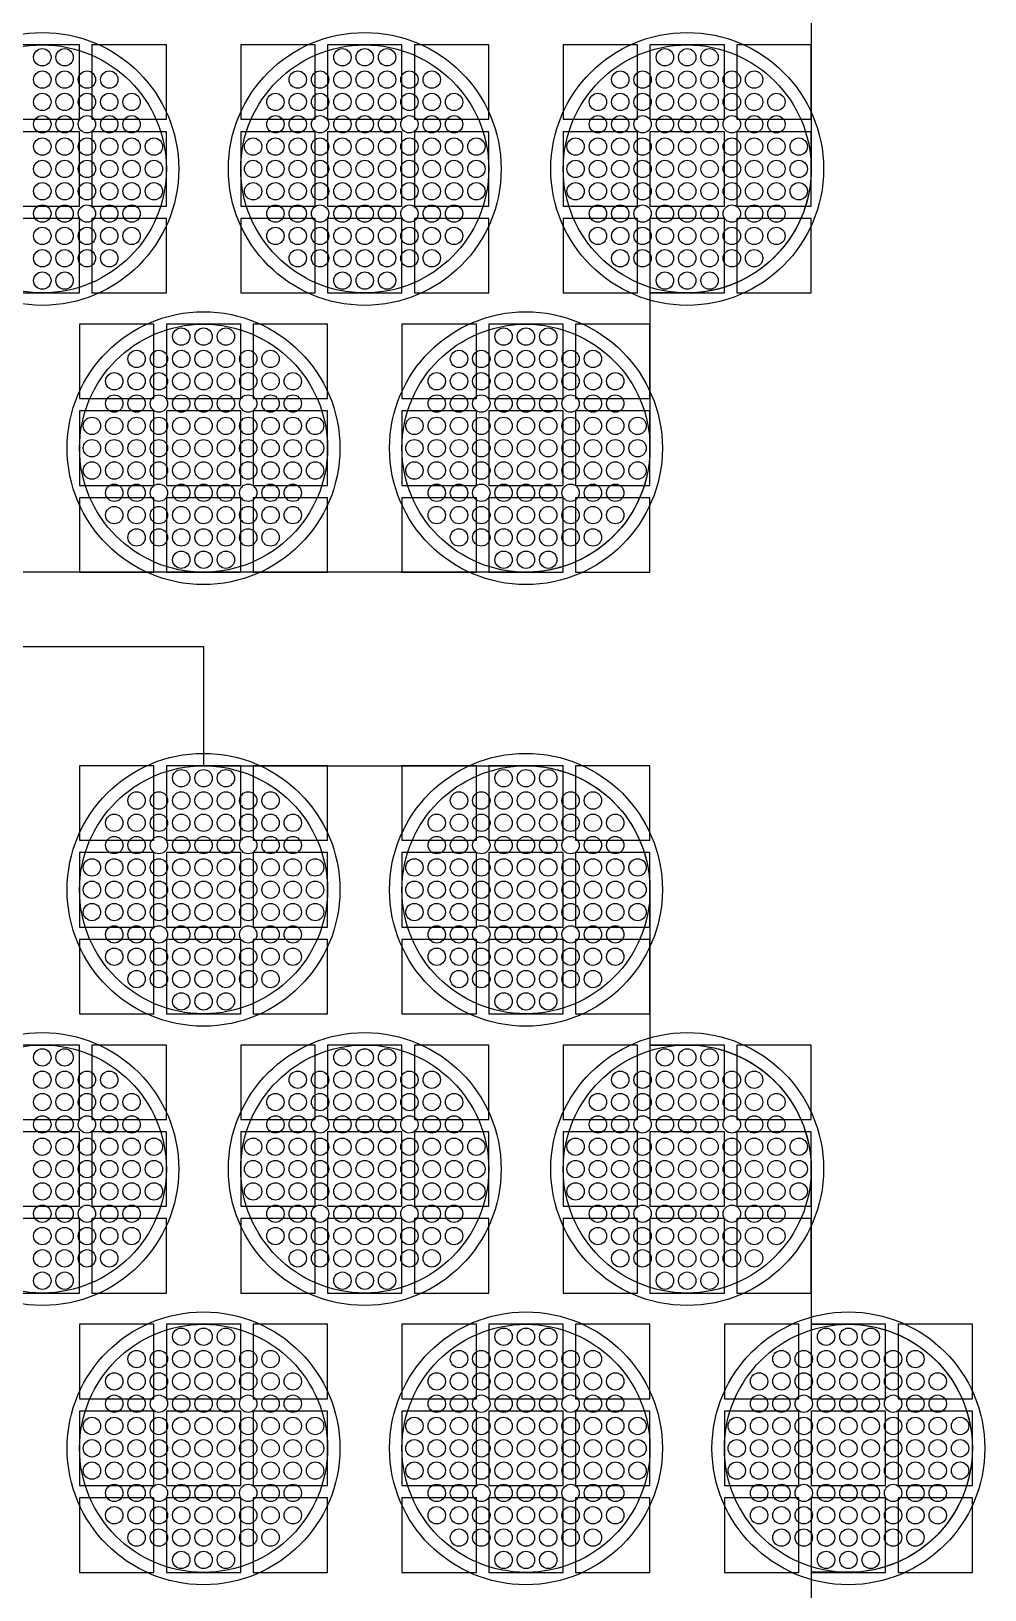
# Model space of a CAD drawing. Extents: x -49 to 54, y -38 to 38.
# Drawn here: x 40.12 to 43.96, y -14.71 to -8.43 of the extents above; entities that cross this region are included whole.
import ezdxf

# ---------------------------------------------------------------- set-up
doc = ezdxf.new("R2010")
doc.units = 0
for name, color, linetype in [('BACK_LAYER', 5, 'CONTINUOUS'), ('COND_LAYER_LOWER_ELECTRODE', 6, 'CONTINUOUS'), ('CONDUCTIVE_LAYER_BACK_LAYER', 2, 'CONTINUOUS'), ('EMITTER', 3, 'CONTINUOUS'), ('LOWER_ELECTRODE', 1, 'CONTINUOUS')]:
    doc.layers.add(name, color=color, linetype=linetype)

msp = doc.modelspace()

# ---------------------------------------------------------------- linework, layer by layer
at = {"layer": 'BACK_LAYER'}
for points in [[(40.0139, -8.7805), (40.3139, -8.7805), (40.3139, -8.4805), (40.0139, -8.4805)], [(40.3639, -8.7805), (40.6639, -8.7805), (40.6639, -8.4805), (40.3639, -8.4805)], [(40.9639, -8.7805), (41.2639, -8.7805), (41.2639, -8.4805), (40.9639, -8.4805)], [(41.3139, -8.7805), (41.6139, -8.7805), (41.6139, -8.4805), (41.3139, -8.4805)], [(41.6639, -8.7805), (41.9639, -8.7805), (41.9639, -8.4805), (41.6639, -8.4805)], [(42.2639, -8.7805), (42.5639, -8.7805), (42.5639, -8.4805), (42.2639, -8.4805)], [(42.6139, -8.7805), (42.9139, -8.7805), (42.9139, -8.4805), (42.6139, -8.4805)], [(42.9639, -8.7805), (43.2639, -8.7805), (43.2639, -8.4805), (42.9639, -8.4805)], [(40.0139, -9.1305), (40.3139, -9.1305), (40.3139, -8.8305), (40.0139, -8.8305)], [(40.3639, -9.1305), (40.6639, -9.1305), (40.6639, -8.8305), (40.3639, -8.8305)], [(40.9639, -9.1305), (41.2639, -9.1305), (41.2639, -8.8305), (40.9639, -8.8305)], [(41.3139, -9.1305), (41.6139, -9.1305), (41.6139, -8.8305), (41.3139, -8.8305)], [(41.6639, -9.1305), (41.9639, -9.1305), (41.9639, -8.8305), (41.6639, -8.8305)], [(42.2639, -9.1305), (42.5639, -9.1305), (42.5639, -8.8305), (42.2639, -8.8305)], [(42.6139, -9.1305), (42.9139, -9.1305), (42.9139, -8.8305), (42.6139, -8.8305)], [(42.9639, -9.1305), (43.2639, -9.1305), (43.2639, -8.8305), (42.9639, -8.8305)], [(40.0139, -9.4805), (40.3139, -9.4805), (40.3139, -9.1805), (40.0139, -9.1805)], [(40.3639, -9.4805), (40.6639, -9.4805), (40.6639, -9.1805), (40.3639, -9.1805)], [(40.9639, -9.4805), (41.2639, -9.4805), (41.2639, -9.1805), (40.9639, -9.1805)], [(41.3139, -9.4805), (41.6139, -9.4805), (41.6139, -9.1805), (41.3139, -9.1805)], [(41.6639, -9.4805), (41.9639, -9.4805), (41.9639, -9.1805), (41.6639, -9.1805)], [(42.2639, -9.4805), (42.5639, -9.4805), (42.5639, -9.1805), (42.2639, -9.1805)], [(42.6139, -9.4805), (42.9139, -9.4805), (42.9139, -9.1805), (42.6139, -9.1805)], [(42.9639, -9.4805), (43.2639, -9.4805), (43.2639, -9.1805), (42.9639, -9.1805)], [(40.3139, -9.9063), (40.6139, -9.9063), (40.6139, -9.6063), (40.3139, -9.6063)], [(40.6639, -9.9063), (40.9639, -9.9063), (40.9639, -9.6063), (40.6639, -9.6063)], [(41.0139, -9.9063), (41.3139, -9.9063), (41.3139, -9.6063), (41.0139, -9.6063)], [(41.6139, -9.9063), (41.9139, -9.9063), (41.9139, -9.6063), (41.6139, -9.6063)], [(41.9639, -9.9063), (42.2639, -9.9063), (42.2639, -9.6063), (41.9639, -9.6063)], [(42.3139, -9.9063), (42.6139, -9.9063), (42.6139, -9.6063), (42.3139, -9.6063)], [(40.3139, -10.2563), (40.6139, -10.2563), (40.6139, -9.9563), (40.3139, -9.9563)], [(40.6639, -10.2563), (40.9639, -10.2563), (40.9639, -9.9563), (40.6639, -9.9563)], [(41.0139, -10.2563), (41.3139, -10.2563), (41.3139, -9.9563), (41.0139, -9.9563)], [(41.6139, -10.2563), (41.9139, -10.2563), (41.9139, -9.9563), (41.6139, -9.9563)], [(41.9639, -10.2563), (42.2639, -10.2563), (42.2639, -9.9563), (41.9639, -9.9563)], [(42.3139, -10.2563), (42.6139, -10.2563), (42.6139, -9.9563), (42.3139, -9.9563)], [(40.3139, -10.6063), (40.6139, -10.6063), (40.6139, -10.3063), (40.3139, -10.3063)], [(40.6639, -10.6063), (40.9639, -10.6063), (40.9639, -10.3063), (40.6639, -10.3063)], [(41.0139, -10.6063), (41.3139, -10.6063), (41.3139, -10.3063), (41.0139, -10.3063)], [(41.6139, -10.6063), (41.9139, -10.6063), (41.9139, -10.3063), (41.6139, -10.3063)], [(41.9639, -10.6063), (42.2639, -10.6063), (42.2639, -10.3063), (41.9639, -10.3063)], [(42.3139, -10.6063), (42.6139, -10.6063), (42.6139, -10.3063), (42.3139, -10.3063)], [(40.3139, -11.6867), (40.6139, -11.6867), (40.6139, -11.3867), (40.3139, -11.3867)], [(40.6639, -11.6867), (40.9639, -11.6867), (40.9639, -11.3867), (40.6639, -11.3867)], [(41.0139, -11.6867), (41.3139, -11.6867), (41.3139, -11.3867), (41.0139, -11.3867)], [(41.6139, -11.6867), (41.9139, -11.6867), (41.9139, -11.3867), (41.6139, -11.3867)], [(41.9639, -11.6867), (42.2639, -11.6867), (42.2639, -11.3867), (41.9639, -11.3867)], [(42.3139, -11.6867), (42.6139, -11.6867), (42.6139, -11.3867), (42.3139, -11.3867)], [(40.3139, -12.0367), (40.6139, -12.0367), (40.6139, -11.7367), (40.3139, -11.7367)], [(40.6639, -12.0367), (40.9639, -12.0367), (40.9639, -11.7367), (40.6639, -11.7367)], [(41.0139, -12.0367), (41.3139, -12.0367), (41.3139, -11.7367), (41.0139, -11.7367)], [(41.6139, -12.0367), (41.9139, -12.0367), (41.9139, -11.7367), (41.6139, -11.7367)], [(41.9639, -12.0367), (42.2639, -12.0367), (42.2639, -11.7367), (41.9639, -11.7367)], [(42.3139, -12.0367), (42.6139, -12.0367), (42.6139, -11.7367), (42.3139, -11.7367)], [(40.3139, -12.3867), (40.6139, -12.3867), (40.6139, -12.0867), (40.3139, -12.0867)], [(40.6639, -12.3867), (40.9639, -12.3867), (40.9639, -12.0867), (40.6639, -12.0867)], [(41.0139, -12.3867), (41.3139, -12.3867), (41.3139, -12.0867), (41.0139, -12.0867)], [(41.6139, -12.3867), (41.9139, -12.3867), (41.9139, -12.0867), (41.6139, -12.0867)], [(41.9639, -12.3867), (42.2639, -12.3867), (42.2639, -12.0867), (41.9639, -12.0867)], [(42.3139, -12.3867), (42.6139, -12.3867), (42.6139, -12.0867), (42.3139, -12.0867)], [(40.0139, -12.8125), (40.3139, -12.8125), (40.3139, -12.5125), (40.0139, -12.5125)], [(40.3639, -12.8125), (40.6639, -12.8125), (40.6639, -12.5125), (40.3639, -12.5125)], [(40.9639, -12.8125), (41.2639, -12.8125), (41.2639, -12.5125), (40.9639, -12.5125)], [(41.3139, -12.8125), (41.6139, -12.8125), (41.6139, -12.5125), (41.3139, -12.5125)], [(41.6639, -12.8125), (41.9639, -12.8125), (41.9639, -12.5125), (41.6639, -12.5125)], [(42.2639, -12.8125), (42.5639, -12.8125), (42.5639, -12.5125), (42.2639, -12.5125)], [(42.6139, -12.8125), (42.9139, -12.8125), (42.9139, -12.5125), (42.6139, -12.5125)], [(42.9639, -12.8125), (43.2639, -12.8125), (43.2639, -12.5125), (42.9639, -12.5125)], [(40.0139, -13.1625), (40.3139, -13.1625), (40.3139, -12.8625), (40.0139, -12.8625)], [(40.3639, -13.1625), (40.6639, -13.1625), (40.6639, -12.8625), (40.3639, -12.8625)], [(40.9639, -13.1625), (41.2639, -13.1625), (41.2639, -12.8625), (40.9639, -12.8625)], [(41.3139, -13.1625), (41.6139, -13.1625), (41.6139, -12.8625), (41.3139, -12.8625)], [(41.6639, -13.1625), (41.9639, -13.1625), (41.9639, -12.8625), (41.6639, -12.8625)], [(42.2639, -13.1625), (42.5639, -13.1625), (42.5639, -12.8625), (42.2639, -12.8625)], [(42.6139, -13.1625), (42.9139, -13.1625), (42.9139, -12.8625), (42.6139, -12.8625)], [(42.9639, -13.1625), (43.2639, -13.1625), (43.2639, -12.8625), (42.9639, -12.8625)], [(40.0139, -13.5125), (40.3139, -13.5125), (40.3139, -13.2125), (40.0139, -13.2125)], [(40.3639, -13.5125), (40.6639, -13.5125), (40.6639, -13.2125), (40.3639, -13.2125)], [(40.9639, -13.5125), (41.2639, -13.5125), (41.2639, -13.2125), (40.9639, -13.2125)], [(41.3139, -13.5125), (41.6139, -13.5125), (41.6139, -13.2125), (41.3139, -13.2125)], [(41.6639, -13.5125), (41.9639, -13.5125), (41.9639, -13.2125), (41.6639, -13.2125)], [(42.2639, -13.5125), (42.5639, -13.5125), (42.5639, -13.2125), (42.2639, -13.2125)], [(42.6139, -13.5125), (42.9139, -13.5125), (42.9139, -13.2125), (42.6139, -13.2125)], [(42.9639, -13.5125), (43.2639, -13.5125), (43.2639, -13.2125), (42.9639, -13.2125)], [(40.3139, -13.9384), (40.6139, -13.9384), (40.6139, -13.6384), (40.3139, -13.6384)], [(40.6639, -13.9384), (40.9639, -13.9384), (40.9639, -13.6384), (40.6639, -13.6384)], [(41.0139, -13.9384), (41.3139, -13.9384), (41.3139, -13.6384), (41.0139, -13.6384)], [(41.6139, -13.9384), (41.9139, -13.9384), (41.9139, -13.6384), (41.6139, -13.6384)], [(41.9639, -13.9384), (42.2639, -13.9384), (42.2639, -13.6384), (41.9639, -13.6384)], [(42.3139, -13.9384), (42.6139, -13.9384), (42.6139, -13.6384), (42.3139, -13.6384)], [(42.9139, -13.9384), (43.2139, -13.9384), (43.2139, -13.6384), (42.9139, -13.6384)], [(43.2639, -13.9384), (43.5639, -13.9384), (43.5639, -13.6384), (43.2639, -13.6384)], [(43.6139, -13.9384), (43.9139, -13.9384), (43.9139, -13.6384), (43.6139, -13.6384)], [(40.3139, -14.2884), (40.6139, -14.2884), (40.6139, -13.9884), (40.3139, -13.9884)], [(40.6639, -14.2884), (40.9639, -14.2884), (40.9639, -13.9884), (40.6639, -13.9884)], [(41.0139, -14.2884), (41.3139, -14.2884), (41.3139, -13.9884), (41.0139, -13.9884)], [(41.6139, -14.2884), (41.9139, -14.2884), (41.9139, -13.9884), (41.6139, -13.9884)], [(41.9639, -14.2884), (42.2639, -14.2884), (42.2639, -13.9884), (41.9639, -13.9884)], [(42.3139, -14.2884), (42.6139, -14.2884), (42.6139, -13.9884), (42.3139, -13.9884)], [(42.9139, -14.2884), (43.2139, -14.2884), (43.2139, -13.9884), (42.9139, -13.9884)], [(43.2639, -14.2884), (43.5639, -14.2884), (43.5639, -13.9884), (43.2639, -13.9884)], [(43.6139, -14.2884), (43.9139, -14.2884), (43.9139, -13.9884), (43.6139, -13.9884)], [(40.3139, -14.6384), (40.6139, -14.6384), (40.6139, -14.3384), (40.3139, -14.3384)], [(40.6639, -14.6384), (40.9639, -14.6384), (40.9639, -14.3384), (40.6639, -14.3384)], [(41.0139, -14.6384), (41.3139, -14.6384), (41.3139, -14.3384), (41.0139, -14.3384)], [(41.6139, -14.6384), (41.9139, -14.6384), (41.9139, -14.3384), (41.6139, -14.3384)], [(41.9639, -14.6384), (42.2639, -14.6384), (42.2639, -14.3384), (41.9639, -14.3384)], [(42.3139, -14.6384), (42.6139, -14.6384), (42.6139, -14.3384), (42.3139, -14.3384)], [(42.9139, -14.6384), (43.2139, -14.6384), (43.2139, -14.3384), (42.9139, -14.3384)], [(43.2639, -14.6384), (43.5639, -14.6384), (43.5639, -14.3384), (43.2639, -14.3384)], [(43.6139, -14.6384), (43.9139, -14.6384), (43.9139, -14.3384), (43.6139, -14.3384)]]:
    msp.add_lwpolyline(points, close=True, dxfattribs=at)
at = {"layer": 'COND_LAYER_LOWER_ELECTRODE'}
for centre in [(40.1639, -8.9805), (41.4639, -8.9805), (42.7639, -8.9805), (40.8139, -10.1063), (42.1139, -10.1063), (40.8139, -11.8867), (42.1139, -11.8867), (40.1639, -13.0125), (41.4639, -13.0125), (42.7639, -13.0125), (40.8139, -14.1384), (42.1139, -14.1384), (43.4139, -14.1384)]:
    msp.add_circle(centre, 0.55, dxfattribs=at)
at = {"layer": 'CONDUCTIVE_LAYER_BACK_LAYER'}
for points in [[(43.2639, -8.3545), (43.2639, -8.9805), (43.2635, -9.0004), (43.2624, -9.0202), (43.2604, -9.04), (43.2576, -9.0597), (43.2541, -9.0792), (43.2498, -9.0987), (43.2447, -9.1179), (43.2388, -9.1369), (43.2323, -9.1556), (43.2249, -9.1741), (43.2169, -9.1923), (43.2081, -9.2101), (43.1986, -9.2276), (43.1884, -9.2447), (43.1776, -9.2614), (43.1661, -9.2776), (43.154, -9.2933), (43.1412, -9.3086), (43.1279, -9.3233), (43.114, -9.3375), (43.0995, -9.3512), (43.0845, -9.3642), (43.069, -9.3767), (43.053, -9.3885), (43.0365, -9.3996), (43.0197, -9.4101), (43.0024, -9.42), (42.9847, -9.4291), (42.9667, -9.4375), (42.9484, -9.4452), (42.9297, -9.4522), (42.9109, -9.4584), (42.8917, -9.4639), (42.8724, -9.4686), (42.8529, -9.4725), (42.8333, -9.4756), (42.8136, -9.478), (42.7937, -9.4796), (42.7739, -9.4804), (42.6139, -9.4804), (42.6139, -10.1063), (42.6135, -10.1262), (42.6124, -10.146), (42.6104, -10.1658), (42.6076, -10.1855), (42.6041, -10.2051), (42.5998, -10.2245), (42.5947, -10.2437), (42.5888, -10.2627), (42.5823, -10.2815), (42.5749, -10.2999), (42.5669, -10.3181), (42.5581, -10.336), (42.5486, -10.3534), (42.5384, -10.3705), (42.5276, -10.3872), (42.5161, -10.4034), (42.504, -10.4192), (42.4912, -10.4344), (42.4779, -10.4492), (42.464, -10.4634), (42.4495, -10.477), (42.4345, -10.49), (42.419, -10.5025), (42.403, -10.5143), (42.3865, -10.5255), (42.3697, -10.536), (42.3524, -10.5458), (42.3347, -10.5549), (42.3167, -10.5634), (42.2984, -10.5711), (42.2797, -10.578), (42.2609, -10.5842), (42.2417, -10.5897), (42.2224, -10.5944), (42.2029, -10.5983), (42.1833, -10.6015), (42.1636, -10.6038), (42.1437, -10.6054), (42.1239, -10.6062), (39.504, -10.6062)], [(39.057, -10.9064), (40.8139, -10.9064), (40.8139, -11.3868), (42.1239, -11.3868), (42.1437, -11.3876), (42.1636, -11.3892), (42.1833, -11.3915), (42.2029, -11.3947), (42.2224, -11.3986), (42.2417, -11.4033), (42.2609, -11.4088), (42.2797, -11.415), (42.2984, -11.422), (42.3167, -11.4297), (42.3347, -11.4381), (42.3524, -11.4472), (42.3697, -11.457), (42.3865, -11.4675), (42.403, -11.4787), (42.419, -11.4905), (42.4345, -11.503), (42.4495, -11.516), (42.464, -11.5296), (42.4779, -11.5438), (42.4912, -11.5586), (42.504, -11.5738), (42.5161, -11.5896), (42.5276, -11.6058), (42.5384, -11.6225), (42.5486, -11.6396), (42.5581, -11.657), (42.5669, -11.6749), (42.5749, -11.6931), (42.5823, -11.7115), (42.5888, -11.7303), (42.5947, -11.7493), (42.5998, -11.7685), (42.6041, -11.7879), (42.6076, -11.8075), (42.6104, -11.8272), (42.6124, -11.847), (42.6135, -11.8668), (42.6139, -11.8867), (42.6139, -12.5126), (42.7739, -12.5126), (42.7937, -12.5134), (42.8136, -12.515), (42.8333, -12.5174), (42.8529, -12.5205), (42.8724, -12.5244), (42.8917, -12.5291), (42.9109, -12.5346), (42.9297, -12.5408), (42.9484, -12.5478), (42.9667, -12.5555), (42.9847, -12.5639), (43.0024, -12.573), (43.0197, -12.5829), (43.0365, -12.5934), (43.053, -12.6045), (43.069, -12.6164), (43.0845, -12.6288), (43.0995, -12.6418), (43.114, -12.6555), (43.1279, -12.6697), (43.1412, -12.6844), (43.154, -12.6997), (43.1661, -12.7154), (43.1776, -12.7317), (43.1884, -12.7483), (43.1986, -12.7654), (43.2081, -12.7829), (43.2169, -12.8007), (43.2249, -12.8189), (43.2323, -12.8374), (43.2388, -12.8561), (43.2447, -12.8751), (43.2498, -12.8944), (43.2541, -12.9138), (43.2576, -12.9333), (43.2604, -12.953), (43.2624, -12.9728), (43.2635, -12.9927), (43.2639, -13.0125), (43.2639, -13.6385), (43.4239, -13.6385), (43.4437, -13.6393), (43.4636, -13.6408), (43.4833, -13.6432), (43.5029, -13.6463), (43.5224, -13.6503), (43.5417, -13.655), (43.5609, -13.6604), (43.5797, -13.6667), (43.5984, -13.6736), (43.6167, -13.6813), (43.6347, -13.6897), (43.6524, -13.6989), (43.6697, -13.7087), (43.6865, -13.7192), (43.703, -13.7304), (43.719, -13.7422), (43.7345, -13.7546), (43.7495, -13.7677), (43.764, -13.7813), (43.7779, -13.7955), (43.7912, -13.8103), (43.804, -13.8255), (43.8161, -13.8413), (43.8276, -13.8575), (43.8384, -13.8742), (43.8486, -13.8912), (43.8581, -13.9087), (43.8669, -13.9266), (43.8749, -13.9447), (43.8823, -13.9632), (43.8888, -13.982), (43.8947, -14.001), (43.8998, -14.0202), (43.9041, -14.0396), (43.9076, -14.0592), (43.9104, -14.0789), (43.9124, -14.0986), (43.9135, -14.1185), (43.9139, -14.1384), (43.9135, -14.1582), (43.9124, -14.1781), (43.9104, -14.1979), (43.9076, -14.2176), (43.9041, -14.2371), (43.8998, -14.2565), (43.8947, -14.2758), (43.8888, -14.2948), (43.8823, -14.3135), (43.8749, -14.332), (43.8669, -14.3502), (43.8581, -14.368), (43.8486, -14.3855), (43.8384, -14.4026), (43.8276, -14.4192), (43.8161, -14.4355), (43.804, -14.4512), (43.7912, -14.4665), (43.7779, -14.4812), (43.764, -14.4954), (43.7495, -14.509), (43.7345, -14.5221), (43.719, -14.5345), (43.703, -14.5463), (43.6865, -14.5575), (43.6697, -14.568), (43.6524, -14.5779), (43.6347, -14.587), (43.6167, -14.5954), (43.5984, -14.6031), (43.5797, -14.6101), (43.5609, -14.6163), (43.5417, -14.6218), (43.5224, -14.6265), (43.5029, -14.6304), (43.4833, -14.6335), (43.4636, -14.6359), (43.4437, -14.6375), (43.4239, -14.6383), (43.2639, -14.6383), (43.2639, -15.2642)]]:
    msp.add_lwpolyline(points, dxfattribs=at)
at = {"layer": 'EMITTER'}
for centre in [(40.1639, -8.9805), (41.4639, -8.9805), (42.7639, -8.9805), (40.8139, -10.1063), (42.1139, -10.1063), (40.8139, -11.8867), (42.1139, -11.8867), (40.1639, -13.0125), (41.4639, -13.0125), (42.7639, -13.0125), (40.8139, -14.1384), (42.1139, -14.1384), (43.4139, -14.1384)]:
    msp.add_circle(centre, 0.5, dxfattribs=at)
at = {"layer": 'LOWER_ELECTRODE'}
for centre in [(40.1639, -8.5305), (40.2539, -8.5305), (41.3739, -8.5305), (41.4639, -8.5305), (41.5539, -8.5305), (42.6739, -8.5305), (42.7639, -8.5305), (42.8539, -8.5305), (40.1639, -8.6205), (40.2539, -8.6205), (40.3439, -8.6205), (40.4339, -8.6205), (41.1939, -8.6205), (41.2839, -8.6205), (41.3739, -8.6205), (41.4639, -8.6205), (41.5539, -8.6205), (41.6439, -8.6205), (41.7339, -8.6205), (42.4939, -8.6205), (42.5839, -8.6205), (42.6739, -8.6205), (42.7639, -8.6205), (42.8539, -8.6205), (42.9439, -8.6205), (43.0339, -8.6205), (40.1639, -8.7105), (40.2539, -8.7105), (40.3439, -8.7105), (40.4339, -8.7105), (40.5239, -8.7105), (41.1039, -8.7105), (41.1939, -8.7105), (41.2839, -8.7105), (41.3739, -8.7105), (41.4639, -8.7105), (41.5539, -8.7105), (41.6439, -8.7105), (41.7339, -8.7105), (41.8239, -8.7105), (42.4039, -8.7105), (42.4939, -8.7105), (42.5839, -8.7105), (42.6739, -8.7105), (42.7639, -8.7105), (42.8539, -8.7105), (42.9439, -8.7105), (43.0339, -8.7105), (43.1239, -8.7105), (40.1639, -8.8005), (40.2539, -8.8005), (40.3439, -8.8005), (40.4339, -8.8005), (40.5239, -8.8005), (41.1039, -8.8005), (41.1939, -8.8005), (41.2839, -8.8005), (41.3739, -8.8005), (41.4639, -8.8005), (41.5539, -8.8005), (41.6439, -8.8005), (41.7339, -8.8005), (41.8239, -8.8005), (42.4039, -8.8005), (42.4939, -8.8005), (42.5839, -8.8005), (42.6739, -8.8005), (42.7639, -8.8005), (42.8539, -8.8005), (42.9439, -8.8005), (43.0339, -8.8005), (43.1239, -8.8005), (40.1639, -8.8905), (40.2539, -8.8905), (40.3439, -8.8905), (40.4339, -8.8905), (40.5239, -8.8905), (40.6139, -8.8905), (41.0139, -8.8905), (41.1039, -8.8905), (41.1939, -8.8905), (41.2839, -8.8905), (41.3739, -8.8905), (41.4639, -8.8905), (41.5539, -8.8905), (41.6439, -8.8905), (41.7339, -8.8905), (41.8239, -8.8905), (41.9139, -8.8905), (42.3139, -8.8905), (42.4039, -8.8905), (42.4939, -8.8905), (42.5839, -8.8905), (42.6739, -8.8905), (42.7639, -8.8905), (42.8539, -8.8905), (42.9439, -8.8905), (43.0339, -8.8905), (43.1239, -8.8905), (43.2139, -8.8905), (40.1639, -8.9805), (40.2539, -8.9805), (40.3439, -8.9805), (40.4339, -8.9805), (40.5239, -8.9805), (40.6139, -8.9805), (41.0139, -8.9805), (41.1039, -8.9805), (41.1939, -8.9805), (41.2839, -8.9805), (41.3739, -8.9805), (41.4639, -8.9805), (41.5539, -8.9805), (41.6439, -8.9805), (41.7339, -8.9805), (41.8239, -8.9805), (41.9139, -8.9805), (42.3139, -8.9805), (42.4039, -8.9805), (42.4939, -8.9805), (42.5839, -8.9805), (42.6739, -8.9805), (42.7639, -8.9805), (42.8539, -8.9805), (42.9439, -8.9805), (43.0339, -8.9805), (43.1239, -8.9805), (43.2139, -8.9805), (40.1639, -9.0705), (40.2539, -9.0705), (40.3439, -9.0705), (40.4339, -9.0705), (40.5239, -9.0705), (40.6139, -9.0705), (41.0139, -9.0705), (41.1039, -9.0705), (41.1939, -9.0705), (41.2839, -9.0705), (41.3739, -9.0705), (41.4639, -9.0705), (41.5539, -9.0705), (41.6439, -9.0705), (41.7339, -9.0705), (41.8239, -9.0705), (41.9139, -9.0705), (42.3139, -9.0705), (42.4039, -9.0705), (42.4939, -9.0705), (42.5839, -9.0705), (42.6739, -9.0705), (42.7639, -9.0705), (42.8539, -9.0705), (42.9439, -9.0705), (43.0339, -9.0705), (43.1239, -9.0705), (43.2139, -9.0705), (40.1639, -9.1605), (40.2539, -9.1605), (40.3439, -9.1605), (40.4339, -9.1605), (40.5239, -9.1605), (41.1039, -9.1605), (41.1939, -9.1605), (41.2839, -9.1605), (41.3739, -9.1605), (41.4639, -9.1605), (41.5539, -9.1605), (41.6439, -9.1605), (41.7339, -9.1605), (41.8239, -9.1605), (42.4039, -9.1605), (42.4939, -9.1605), (42.5839, -9.1605), (42.6739, -9.1605), (42.7639, -9.1605), (42.8539, -9.1605), (42.9439, -9.1605), (43.0339, -9.1605), (43.1239, -9.1605), (40.1639, -9.2505), (40.2539, -9.2505), (40.3439, -9.2505), (40.4339, -9.2505), (40.5239, -9.2505), (41.1039, -9.2505), (41.1939, -9.2505), (41.2839, -9.2505), (41.3739, -9.2505), (41.4639, -9.2505), (41.5539, -9.2505), (41.6439, -9.2505), (41.7339, -9.2505), (41.8239, -9.2505), (42.4039, -9.2505), (42.4939, -9.2505), (42.5839, -9.2505), (42.6739, -9.2505), (42.7639, -9.2505), (42.8539, -9.2505), (42.9439, -9.2505), (43.0339, -9.2505), (43.1239, -9.2505), (40.1639, -9.3405), (40.2539, -9.3405), (40.3439, -9.3405), (40.4339, -9.3405), (41.1939, -9.3405), (41.2839, -9.3405), (41.3739, -9.3405), (41.4639, -9.3405), (41.5539, -9.3405), (41.6439, -9.3405), (41.7339, -9.3405), (42.4939, -9.3405), (42.5839, -9.3405), (42.6739, -9.3405), (42.7639, -9.3405), (42.8539, -9.3405), (42.9439, -9.3405), (43.0339, -9.3405), (40.1639, -9.4305), (40.2539, -9.4305), (41.3739, -9.4305), (41.4639, -9.4305), (41.5539, -9.4305), (42.6739, -9.4305), (42.7639, -9.4305), (42.8539, -9.4305), (40.7239, -9.6563), (40.8139, -9.6563), (40.9039, -9.6563), (42.0239, -9.6563), (42.1139, -9.6563), (42.2039, -9.6563), (40.5439, -9.7463), (40.6339, -9.7463), (40.7239, -9.7463), (40.8139, -9.7463), (40.9039, -9.7463), (40.9939, -9.7463), (41.0839, -9.7463), (41.8439, -9.7463), (41.9339, -9.7463), (42.0239, -9.7463), (42.1139, -9.7463), (42.2039, -9.7463), (42.2939, -9.7463), (42.3839, -9.7463), (40.4539, -9.8363), (40.5439, -9.8363), (40.6339, -9.8363), (40.7239, -9.8363), (40.8139, -9.8363), (40.9039, -9.8363), (40.9939, -9.8363), (41.0839, -9.8363), (41.1739, -9.8363), (41.7539, -9.8363), (41.8439, -9.8363), (41.9339, -9.8363), (42.0239, -9.8363), (42.1139, -9.8363), (42.2039, -9.8363), (42.2939, -9.8363), (42.3839, -9.8363), (42.4739, -9.8363), (40.4539, -9.9263), (40.5439, -9.9263), (40.6339, -9.9263), (40.7239, -9.9263), (40.8139, -9.9263), (40.9039, -9.9263), (40.9939, -9.9263), (41.0839, -9.9263), (41.1739, -9.9263), (41.7539, -9.9263), (41.8439, -9.9263), (41.9339, -9.9263), (42.0239, -9.9263), (42.1139, -9.9263), (42.2039, -9.9263), (42.2939, -9.9263), (42.3839, -9.9263), (42.4739, -9.9263), (40.3639, -10.0163), (40.4539, -10.0163), (40.5439, -10.0163), (40.6339, -10.0163), (40.7239, -10.0163), (40.8139, -10.0163), (40.9039, -10.0163), (40.9939, -10.0163), (41.0839, -10.0163), (41.1739, -10.0163), (41.2639, -10.0163), (41.6639, -10.0163), (41.7539, -10.0163), (41.8439, -10.0163), (41.9339, -10.0163), (42.0239, -10.0163), (42.1139, -10.0163), (42.2039, -10.0163), (42.2939, -10.0163), (42.3839, -10.0163), (42.4739, -10.0163), (42.5639, -10.0163), (40.3639, -10.1063), (40.4539, -10.1063), (40.5439, -10.1063), (40.6339, -10.1063), (40.7239, -10.1063), (40.8139, -10.1063), (40.9039, -10.1063), (40.9939, -10.1063), (41.0839, -10.1063), (41.1739, -10.1063), (41.2639, -10.1063), (41.6639, -10.1063), (41.7539, -10.1063), (41.8439, -10.1063), (41.9339, -10.1063), (42.0239, -10.1063), (42.1139, -10.1063), (42.2039, -10.1063), (42.2939, -10.1063), (42.3839, -10.1063), (42.4739, -10.1063), (42.5639, -10.1063), (40.3639, -10.1963), (40.4539, -10.1963), (40.5439, -10.1963), (40.6339, -10.1963), (40.7239, -10.1963), (40.8139, -10.1963), (40.9039, -10.1963), (40.9939, -10.1963), (41.0839, -10.1963), (41.1739, -10.1963), (41.2639, -10.1963), (41.6639, -10.1963), (41.7539, -10.1963), (41.8439, -10.1963), (41.9339, -10.1963), (42.0239, -10.1963), (42.1139, -10.1963), (42.2039, -10.1963), (42.2939, -10.1963), (42.3839, -10.1963), (42.4739, -10.1963), (42.5639, -10.1963), (40.4539, -10.2863), (40.5439, -10.2863), (40.6339, -10.2863), (40.7239, -10.2863), (40.8139, -10.2863), (40.9039, -10.2863), (40.9939, -10.2863), (41.0839, -10.2863), (41.1739, -10.2863), (41.7539, -10.2863), (41.8439, -10.2863), (41.9339, -10.2863), (42.0239, -10.2863), (42.1139, -10.2863), (42.2039, -10.2863), (42.2939, -10.2863), (42.3839, -10.2863), (42.4739, -10.2863), (40.4539, -10.3763), (40.5439, -10.3763), (40.6339, -10.3763), (40.7239, -10.3763), (40.8139, -10.3763), (40.9039, -10.3763), (40.9939, -10.3763), (41.0839, -10.3763), (41.1739, -10.3763), (41.7539, -10.3763), (41.8439, -10.3763), (41.9339, -10.3763), (42.0239, -10.3763), (42.1139, -10.3763), (42.2039, -10.3763), (42.2939, -10.3763), (42.3839, -10.3763), (42.4739, -10.3763), (40.5439, -10.4663), (40.6339, -10.4663), (40.7239, -10.4663), (40.8139, -10.4663), (40.9039, -10.4663), (40.9939, -10.4663), (41.0839, -10.4663), (41.8439, -10.4663), (41.9339, -10.4663), (42.0239, -10.4663), (42.1139, -10.4663), (42.2039, -10.4663), (42.2939, -10.4663), (42.3839, -10.4663), (40.7239, -10.5563), (40.8139, -10.5563), (40.9039, -10.5563), (42.0239, -10.5563), (42.1139, -10.5563), (42.2039, -10.5563), (40.7239, -11.4367), (40.8139, -11.4367), (40.9039, -11.4367), (42.0239, -11.4367), (42.1139, -11.4367), (42.2039, -11.4367), (40.5439, -11.5267), (40.6339, -11.5267), (40.7239, -11.5267), (40.8139, -11.5267), (40.9039, -11.5267), (40.9939, -11.5267), (41.0839, -11.5267), (41.8439, -11.5267), (41.9339, -11.5267), (42.0239, -11.5267), (42.1139, -11.5267), (42.2039, -11.5267), (42.2939, -11.5267), (42.3839, -11.5267), (40.4539, -11.6167), (40.5439, -11.6167), (40.6339, -11.6167), (40.7239, -11.6167), (40.8139, -11.6167), (40.9039, -11.6167), (40.9939, -11.6167), (41.0839, -11.6167), (41.1739, -11.6167), (41.7539, -11.6167), (41.8439, -11.6167), (41.9339, -11.6167), (42.0239, -11.6167), (42.1139, -11.6167), (42.2039, -11.6167), (42.2939, -11.6167), (42.3839, -11.6167), (42.4739, -11.6167), (40.4539, -11.7067), (40.5439, -11.7067), (40.6339, -11.7067), (40.7239, -11.7067), (40.8139, -11.7067), (40.9039, -11.7067), (40.9939, -11.7067), (41.0839, -11.7067), (41.1739, -11.7067), (41.7539, -11.7067), (41.8439, -11.7067), (41.9339, -11.7067), (42.0239, -11.7067), (42.1139, -11.7067), (42.2039, -11.7067), (42.2939, -11.7067), (42.3839, -11.7067), (42.4739, -11.7067), (40.3639, -11.7967), (40.4539, -11.7967), (40.5439, -11.7967), (40.6339, -11.7967), (40.7239, -11.7967), (40.8139, -11.7967), (40.9039, -11.7967), (40.9939, -11.7967), (41.0839, -11.7967), (41.1739, -11.7967), (41.2639, -11.7967), (41.6639, -11.7967), (41.7539, -11.7967), (41.8439, -11.7967), (41.9339, -11.7967), (42.0239, -11.7967), (42.1139, -11.7967), (42.2039, -11.7967), (42.2939, -11.7967), (42.3839, -11.7967), (42.4739, -11.7967), (42.5639, -11.7967), (40.3639, -11.8867), (40.4539, -11.8867), (40.5439, -11.8867), (40.6339, -11.8867), (40.7239, -11.8867), (40.8139, -11.8867), (40.9039, -11.8867), (40.9939, -11.8867), (41.0839, -11.8867), (41.1739, -11.8867), (41.2639, -11.8867), (41.6639, -11.8867), (41.7539, -11.8867), (41.8439, -11.8867), (41.9339, -11.8867), (42.0239, -11.8867), (42.1139, -11.8867), (42.2039, -11.8867), (42.2939, -11.8867), (42.3839, -11.8867), (42.4739, -11.8867), (42.5639, -11.8867), (40.3639, -11.9767), (40.4539, -11.9767), (40.5439, -11.9767), (40.6339, -11.9767), (40.7239, -11.9767), (40.8139, -11.9767), (40.9039, -11.9767), (40.9939, -11.9767), (41.0839, -11.9767), (41.1739, -11.9767), (41.2639, -11.9767), (41.6639, -11.9767), (41.7539, -11.9767), (41.8439, -11.9767), (41.9339, -11.9767), (42.0239, -11.9767), (42.1139, -11.9767), (42.2039, -11.9767), (42.2939, -11.9767), (42.3839, -11.9767), (42.4739, -11.9767), (42.5639, -11.9767), (40.4539, -12.0667), (40.5439, -12.0667), (40.6339, -12.0667), (40.7239, -12.0667), (40.8139, -12.0667), (40.9039, -12.0667), (40.9939, -12.0667), (41.0839, -12.0667), (41.1739, -12.0667), (41.7539, -12.0667), (41.8439, -12.0667), (41.9339, -12.0667), (42.0239, -12.0667), (42.1139, -12.0667), (42.2039, -12.0667), (42.2939, -12.0667), (42.3839, -12.0667), (42.4739, -12.0667), (40.4539, -12.1567), (40.5439, -12.1567), (40.6339, -12.1567), (40.7239, -12.1567), (40.8139, -12.1567), (40.9039, -12.1567), (40.9939, -12.1567), (41.0839, -12.1567), (41.1739, -12.1567), (41.7539, -12.1567), (41.8439, -12.1567), (41.9339, -12.1567), (42.0239, -12.1567), (42.1139, -12.1567), (42.2039, -12.1567), (42.2939, -12.1567), (42.3839, -12.1567), (42.4739, -12.1567), (40.5439, -12.2467), (40.6339, -12.2467), (40.7239, -12.2467), (40.8139, -12.2467), (40.9039, -12.2467), (40.9939, -12.2467), (41.0839, -12.2467), (41.8439, -12.2467), (41.9339, -12.2467), (42.0239, -12.2467), (42.1139, -12.2467), (42.2039, -12.2467), (42.2939, -12.2467), (42.3839, -12.2467), (40.7239, -12.3367), (40.8139, -12.3367), (40.9039, -12.3367), (42.0239, -12.3367), (42.1139, -12.3367), (42.2039, -12.3367), (40.1639, -12.5625), (40.2539, -12.5625), (41.3739, -12.5625), (41.4639, -12.5625), (41.5539, -12.5625), (42.6739, -12.5625), (42.7639, -12.5625), (42.8539, -12.5625), (40.1639, -12.6525), (40.2539, -12.6525), (40.3439, -12.6525), (40.4339, -12.6525), (41.1939, -12.6525), (41.2839, -12.6525), (41.3739, -12.6525), (41.4639, -12.6525), (41.5539, -12.6525), (41.6439, -12.6525), (41.7339, -12.6525), (42.4939, -12.6525), (42.5839, -12.6525), (42.6739, -12.6525), (42.7639, -12.6525), (42.8539, -12.6525), (42.9439, -12.6525), (43.0339, -12.6525), (40.1639, -12.7425), (40.2539, -12.7425), (40.3439, -12.7425), (40.4339, -12.7425), (40.5239, -12.7425), (41.1039, -12.7425), (41.1939, -12.7425), (41.2839, -12.7425), (41.3739, -12.7425), (41.4639, -12.7425), (41.5539, -12.7425), (41.6439, -12.7425), (41.7339, -12.7425), (41.8239, -12.7425), (42.4039, -12.7425), (42.4939, -12.7425), (42.5839, -12.7425), (42.6739, -12.7425), (42.7639, -12.7425), (42.8539, -12.7425), (42.9439, -12.7425), (43.0339, -12.7425), (43.1239, -12.7425), (40.1639, -12.8325), (40.2539, -12.8325), (40.3439, -12.8325), (40.4339, -12.8325), (40.5239, -12.8325), (41.1039, -12.8325), (41.1939, -12.8325), (41.2839, -12.8325), (41.3739, -12.8325), (41.4639, -12.8325), (41.5539, -12.8325), (41.6439, -12.8325), (41.7339, -12.8325), (41.8239, -12.8325), (42.4039, -12.8325), (42.4939, -12.8325), (42.5839, -12.8325), (42.6739, -12.8325), (42.7639, -12.8325), (42.8539, -12.8325), (42.9439, -12.8325), (43.0339, -12.8325), (43.1239, -12.8325), (40.1639, -12.9225), (40.2539, -12.9225), (40.3439, -12.9225), (40.4339, -12.9225), (40.5239, -12.9225), (40.6139, -12.9225), (41.0139, -12.9225), (41.1039, -12.9225), (41.1939, -12.9225), (41.2839, -12.9225), (41.3739, -12.9225), (41.4639, -12.9225), (41.5539, -12.9225), (41.6439, -12.9225), (41.7339, -12.9225), (41.8239, -12.9225), (41.9139, -12.9225), (42.3139, -12.9225), (42.4039, -12.9225), (42.4939, -12.9225), (42.5839, -12.9225), (42.6739, -12.9225), (42.7639, -12.9225), (42.8539, -12.9225), (42.9439, -12.9225), (43.0339, -12.9225), (43.1239, -12.9225), (43.2139, -12.9225), (40.1639, -13.0125), (40.2539, -13.0125), (40.3439, -13.0125), (40.4339, -13.0125), (40.5239, -13.0125), (40.6139, -13.0125), (41.0139, -13.0125), (41.1039, -13.0125), (41.1939, -13.0125), (41.2839, -13.0125), (41.3739, -13.0125), (41.4639, -13.0125), (41.5539, -13.0125), (41.6439, -13.0125), (41.7339, -13.0125), (41.8239, -13.0125), (41.9139, -13.0125), (42.3139, -13.0125), (42.4039, -13.0125), (42.4939, -13.0125), (42.5839, -13.0125), (42.6739, -13.0125), (42.7639, -13.0125), (42.8539, -13.0125), (42.9439, -13.0125), (43.0339, -13.0125), (43.1239, -13.0125), (43.2139, -13.0125), (40.1639, -13.1025), (40.2539, -13.1025), (40.3439, -13.1025), (40.4339, -13.1025), (40.5239, -13.1025), (40.6139, -13.1025), (41.0139, -13.1025), (41.1039, -13.1025), (41.1939, -13.1025), (41.2839, -13.1025), (41.3739, -13.1025), (41.4639, -13.1025), (41.5539, -13.1025), (41.6439, -13.1025), (41.7339, -13.1025), (41.8239, -13.1025), (41.9139, -13.1025), (42.3139, -13.1025), (42.4039, -13.1025), (42.4939, -13.1025), (42.5839, -13.1025), (42.6739, -13.1025), (42.7639, -13.1025), (42.8539, -13.1025), (42.9439, -13.1025), (43.0339, -13.1025), (43.1239, -13.1025), (43.2139, -13.1025), (40.1639, -13.1925), (40.2539, -13.1925), (40.3439, -13.1925), (40.4339, -13.1925), (40.5239, -13.1925), (41.1039, -13.1925), (41.1939, -13.1925), (41.2839, -13.1925), (41.3739, -13.1925), (41.4639, -13.1925), (41.5539, -13.1925), (41.6439, -13.1925), (41.7339, -13.1925), (41.8239, -13.1925), (42.4039, -13.1925), (42.4939, -13.1925), (42.5839, -13.1925), (42.6739, -13.1925), (42.7639, -13.1925), (42.8539, -13.1925), (42.9439, -13.1925), (43.0339, -13.1925), (43.1239, -13.1925), (40.1639, -13.2825), (40.2539, -13.2825), (40.3439, -13.2825), (40.4339, -13.2825), (40.5239, -13.2825), (41.1039, -13.2825), (41.1939, -13.2825), (41.2839, -13.2825), (41.3739, -13.2825), (41.4639, -13.2825), (41.5539, -13.2825), (41.6439, -13.2825), (41.7339, -13.2825), (41.8239, -13.2825), (42.4039, -13.2825), (42.4939, -13.2825), (42.5839, -13.2825), (42.6739, -13.2825), (42.7639, -13.2825), (42.8539, -13.2825), (42.9439, -13.2825), (43.0339, -13.2825), (43.1239, -13.2825), (40.1639, -13.3725), (40.2539, -13.3725), (40.3439, -13.3725), (40.4339, -13.3725), (41.1939, -13.3725), (41.2839, -13.3725), (41.3739, -13.3725), (41.4639, -13.3725), (41.5539, -13.3725), (41.6439, -13.3725), (41.7339, -13.3725), (42.4939, -13.3725), (42.5839, -13.3725), (42.6739, -13.3725), (42.7639, -13.3725), (42.8539, -13.3725), (42.9439, -13.3725), (43.0339, -13.3725), (40.1639, -13.4625), (40.2539, -13.4625), (41.3739, -13.4625), (41.4639, -13.4625), (41.5539, -13.4625), (42.6739, -13.4625), (42.7639, -13.4625), (42.8539, -13.4625), (40.7239, -13.6884), (40.8139, -13.6884), (40.9039, -13.6884), (42.0239, -13.6884), (42.1139, -13.6884), (42.2039, -13.6884), (43.3239, -13.6884), (43.4139, -13.6884), (43.5039, -13.6884), (40.5439, -13.7784), (40.6339, -13.7784), (40.7239, -13.7784), (40.8139, -13.7784), (40.9039, -13.7784), (40.9939, -13.7784), (41.0839, -13.7784), (41.8439, -13.7784), (41.9339, -13.7784), (42.0239, -13.7784), (42.1139, -13.7784), (42.2039, -13.7784), (42.2939, -13.7784), (42.3839, -13.7784), (43.1439, -13.7784), (43.2339, -13.7784), (43.3239, -13.7784), (43.4139, -13.7784), (43.5039, -13.7784), (43.5939, -13.7784), (43.6839, -13.7784), (40.4539, -13.8684), (40.5439, -13.8684), (40.6339, -13.8684), (40.7239, -13.8684), (40.8139, -13.8684), (40.9039, -13.8684), (40.9939, -13.8684), (41.0839, -13.8684), (41.1739, -13.8684), (41.7539, -13.8684), (41.8439, -13.8684), (41.9339, -13.8684), (42.0239, -13.8684), (42.1139, -13.8684), (42.2039, -13.8684), (42.2939, -13.8684), (42.3839, -13.8684), (42.4739, -13.8684), (43.0539, -13.8684), (43.1439, -13.8684), (43.2339, -13.8684), (43.3239, -13.8684), (43.4139, -13.8684), (43.5039, -13.8684), (43.5939, -13.8684), (43.6839, -13.8684), (43.7739, -13.8684), (40.4539, -13.9584), (40.5439, -13.9584), (40.6339, -13.9584), (40.7239, -13.9584), (40.8139, -13.9584), (40.9039, -13.9584), (40.9939, -13.9584), (41.0839, -13.9584), (41.1739, -13.9584), (41.7539, -13.9584), (41.8439, -13.9584), (41.9339, -13.9584), (42.0239, -13.9584), (42.1139, -13.9584), (42.2039, -13.9584), (42.2939, -13.9584), (42.3839, -13.9584), (42.4739, -13.9584), (43.0539, -13.9584), (43.1439, -13.9584), (43.2339, -13.9584), (43.3239, -13.9584), (43.4139, -13.9584), (43.5039, -13.9584), (43.5939, -13.9584), (43.6839, -13.9584), (43.7739, -13.9584), (40.3639, -14.0484), (40.4539, -14.0484), (40.5439, -14.0484), (40.6339, -14.0484), (40.7239, -14.0484), (40.8139, -14.0484), (40.9039, -14.0484), (40.9939, -14.0484), (41.0839, -14.0484), (41.1739, -14.0484), (41.2639, -14.0484), (41.6639, -14.0484), (41.7539, -14.0484), (41.8439, -14.0484), (41.9339, -14.0484), (42.0239, -14.0484), (42.1139, -14.0484), (42.2039, -14.0484), (42.2939, -14.0484), (42.3839, -14.0484), (42.4739, -14.0484), (42.5639, -14.0484), (42.9639, -14.0484), (43.0539, -14.0484), (43.1439, -14.0484), (43.2339, -14.0484), (43.3239, -14.0484), (43.4139, -14.0484), (43.5039, -14.0484), (43.5939, -14.0484), (43.6839, -14.0484), (43.7739, -14.0484), (43.8639, -14.0484), (40.3639, -14.1384), (40.4539, -14.1384), (40.5439, -14.1384), (40.6339, -14.1384), (40.7239, -14.1384), (40.8139, -14.1384), (40.9039, -14.1384), (40.9939, -14.1384), (41.0839, -14.1384), (41.1739, -14.1384), (41.2639, -14.1384), (41.6639, -14.1384), (41.7539, -14.1384), (41.8439, -14.1384), (41.9339, -14.1384), (42.0239, -14.1384), (42.1139, -14.1384), (42.2039, -14.1384), (42.2939, -14.1384), (42.3839, -14.1384), (42.4739, -14.1384), (42.5639, -14.1384), (42.9639, -14.1384), (43.0539, -14.1384), (43.1439, -14.1384), (43.2339, -14.1384), (43.3239, -14.1384), (43.4139, -14.1384), (43.5039, -14.1384), (43.5939, -14.1384), (43.6839, -14.1384), (43.7739, -14.1384), (43.8639, -14.1384), (40.3639, -14.2284), (40.4539, -14.2284), (40.5439, -14.2284), (40.6339, -14.2284), (40.7239, -14.2284), (40.8139, -14.2284), (40.9039, -14.2284), (40.9939, -14.2284), (41.0839, -14.2284), (41.1739, -14.2284), (41.2639, -14.2284), (41.6639, -14.2284), (41.7539, -14.2284), (41.8439, -14.2284), (41.9339, -14.2284), (42.0239, -14.2284), (42.1139, -14.2284), (42.2039, -14.2284), (42.2939, -14.2284), (42.3839, -14.2284), (42.4739, -14.2284), (42.5639, -14.2284), (42.9639, -14.2284), (43.0539, -14.2284), (43.1439, -14.2284), (43.2339, -14.2284), (43.3239, -14.2284), (43.4139, -14.2284), (43.5039, -14.2284), (43.5939, -14.2284), (43.6839, -14.2284), (43.7739, -14.2284), (43.8639, -14.2284), (40.4539, -14.3184), (40.5439, -14.3184), (40.6339, -14.3184), (40.7239, -14.3184), (40.8139, -14.3184), (40.9039, -14.3184), (40.9939, -14.3184), (41.0839, -14.3184), (41.1739, -14.3184), (41.7539, -14.3184), (41.8439, -14.3184), (41.9339, -14.3184), (42.0239, -14.3184), (42.1139, -14.3184), (42.2039, -14.3184), (42.2939, -14.3184), (42.3839, -14.3184), (42.4739, -14.3184), (43.0539, -14.3184), (43.1439, -14.3184), (43.2339, -14.3184), (43.3239, -14.3184), (43.4139, -14.3184), (43.5039, -14.3184), (43.5939, -14.3184), (43.6839, -14.3184), (43.7739, -14.3184), (40.4539, -14.4084), (40.5439, -14.4084), (40.6339, -14.4084), (40.7239, -14.4084), (40.8139, -14.4084), (40.9039, -14.4084), (40.9939, -14.4084), (41.0839, -14.4084), (41.1739, -14.4084), (41.7539, -14.4084), (41.8439, -14.4084), (41.9339, -14.4084), (42.0239, -14.4084), (42.1139, -14.4084), (42.2039, -14.4084), (42.2939, -14.4084), (42.3839, -14.4084), (42.4739, -14.4084), (43.0539, -14.4084), (43.1439, -14.4084), (43.2339, -14.4084), (43.3239, -14.4084), (43.4139, -14.4084), (43.5039, -14.4084), (43.5939, -14.4084), (43.6839, -14.4084), (43.7739, -14.4084), (40.5439, -14.4984), (40.6339, -14.4984), (40.7239, -14.4984), (40.8139, -14.4984), (40.9039, -14.4984), (40.9939, -14.4984), (41.0839, -14.4984), (41.8439, -14.4984), (41.9339, -14.4984), (42.0239, -14.4984), (42.1139, -14.4984), (42.2039, -14.4984), (42.2939, -14.4984), (42.3839, -14.4984), (43.1439, -14.4984), (43.2339, -14.4984), (43.3239, -14.4984), (43.4139, -14.4984), (43.5039, -14.4984), (43.5939, -14.4984), (43.6839, -14.4984), (40.7239, -14.5884), (40.8139, -14.5884), (40.9039, -14.5884), (42.0239, -14.5884), (42.1139, -14.5884), (42.2039, -14.5884), (43.3239, -14.5884), (43.4139, -14.5884), (43.5039, -14.5884)]:
    msp.add_circle(centre, 0.035, dxfattribs=at)

doc.saveas('drawing.dxf')
